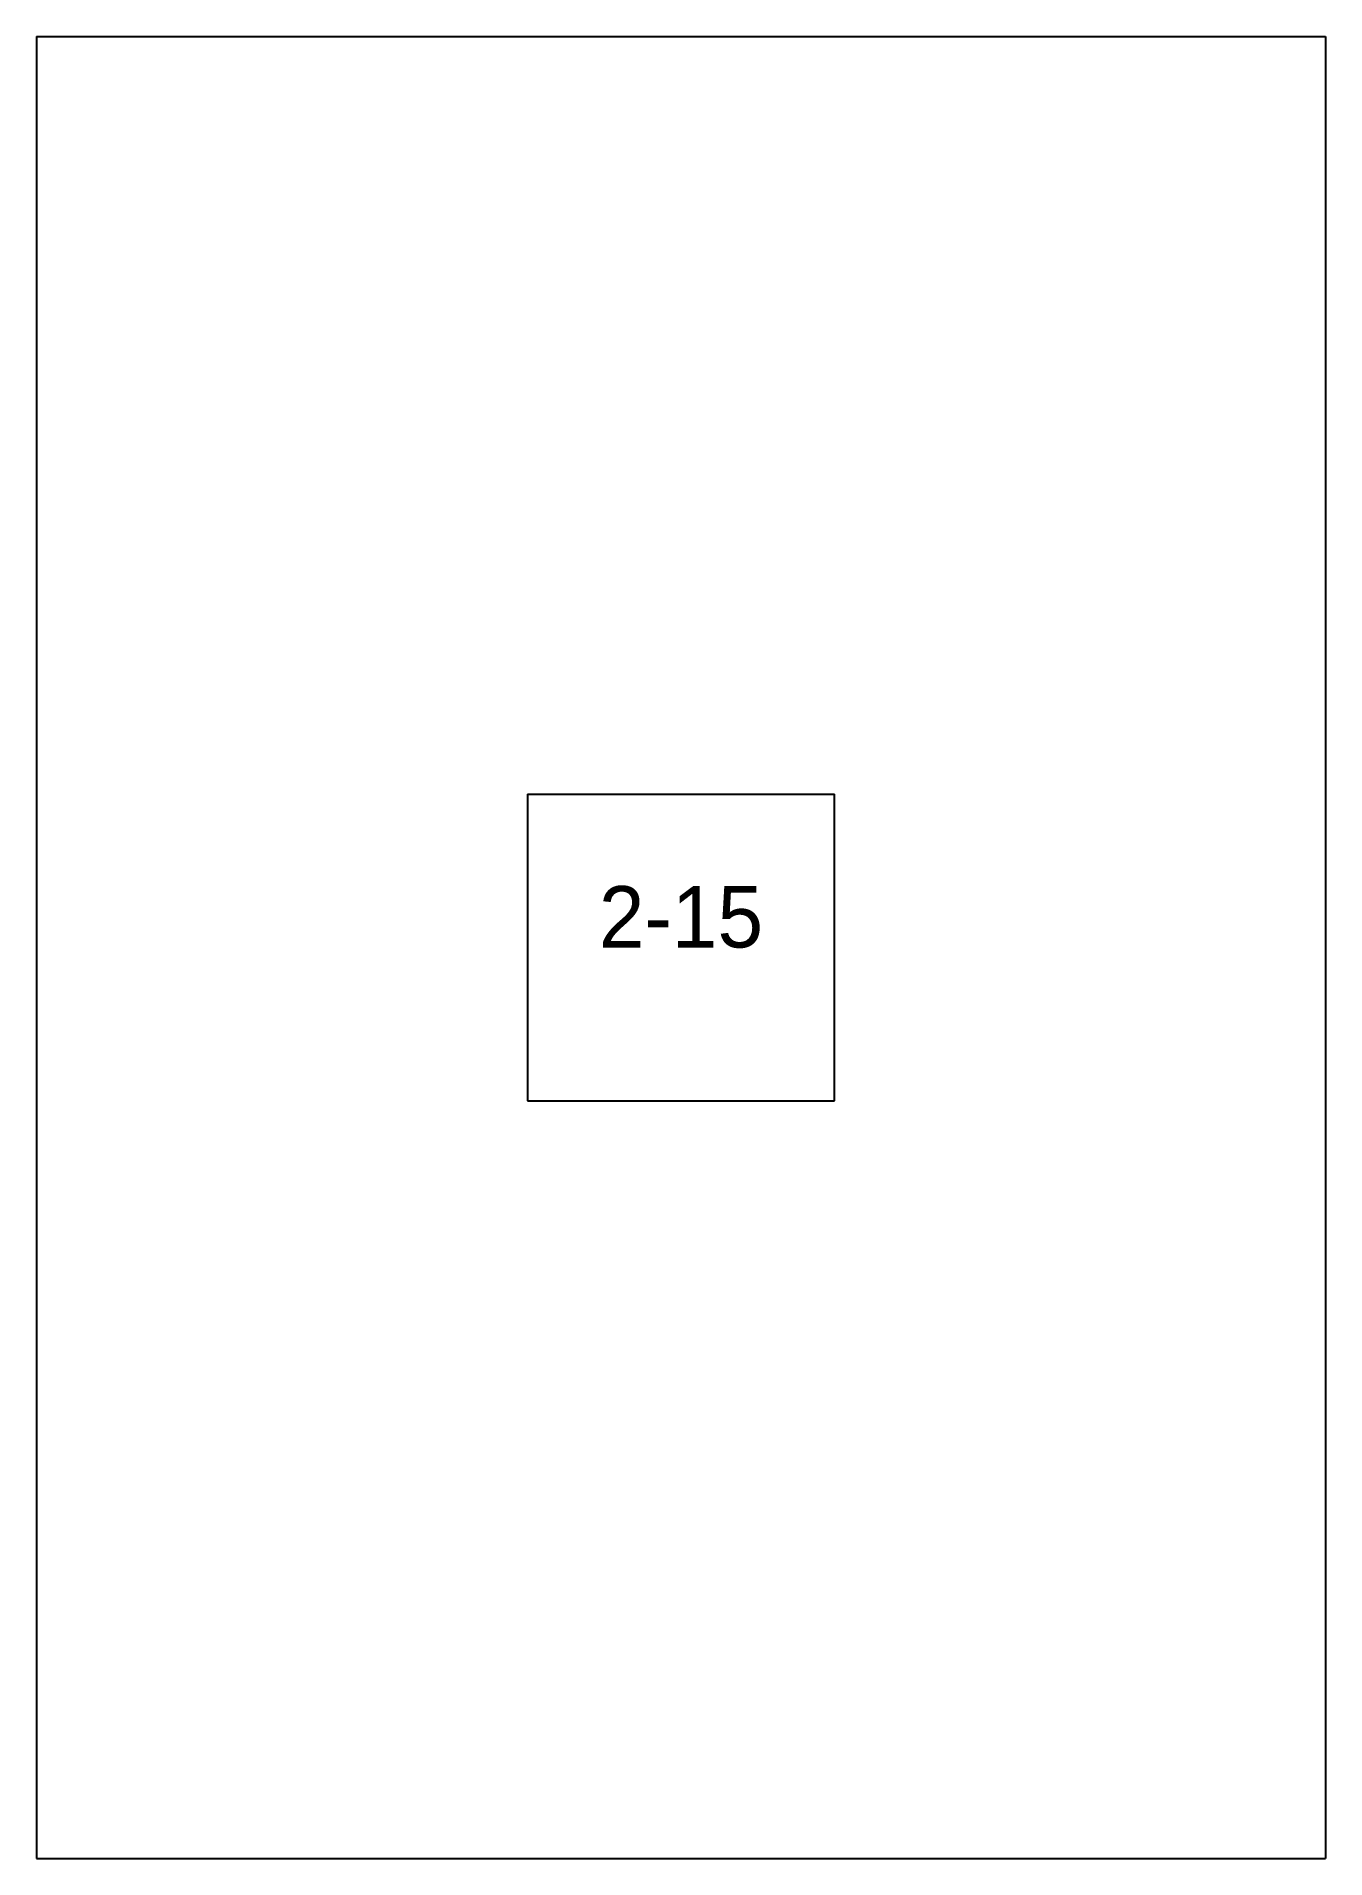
# Paper-space layout 'Plan 2-15' of a CAD drawing. Header units: metres, sheet in millimetres. Extents: x 0 to 210, y 0 to 297.
# The model-space entities are those that its viewports show. They can reach past a viewport. Long polylines and large blocks are cut down to what shows.
import ezdxf
from ezdxf.enums import TextEntityAlignment as Align

# ---------------------------------------------------------------- set-up
doc = ezdxf.new("R2010")
doc.units = ezdxf.units.M
doc.layers.add('TEXTLAYER', color=7, linetype='Continuous')
doc.layers.add('VIEWPORTS', color=7, linetype='Continuous')

msp = doc.modelspace()

# ---------------------------------------------------------------- linework, layer by layer
at = {"color": 9}
for p, q in [((2940, 0), (2940, -297)), ((2940, 0), (2940, -297)), ((3150, 0), (3150, -297)), ((2730, -297), (2940, -297)), ((2730, -297), (2940, -297)), ((2940, -297), (3150, -297)), ((2940, -297), (2940, -594)), ((2940, -297), (3150, -297)), ((2940, -297), (2940, -594)), ((3150, -297), (3150, -594)), ((3020, -420.5), (3070, -420.5)), ((3020, -420.5), (3020, -470.5)), ((3070, -470.5), (3070, -420.5)), ((3020, -470.5), (3070, -470.5)), ((2730, -594), (2940, -594)), ((2730, -594), (2940, -594)), ((2940, -594), (3150, -594)), ((2940, -594), (2940, -891)), ((2940, -594), (3150, -594)), ((2940, -594), (2940, -891)), ((3150, -594), (3150, -891))]:
    msp.add_line(p, q, dxfattribs=at)

# ---------------------------------------------------------------- texts
at = {"layer": 'TEXTLAYER', "color": 1}
msp.add_text('2-15', height=10, dxfattribs=at).set_placement((3045, -445.5), align=Align.CENTER)

psp = doc.layouts.new('Plan 2-15')

# ---------------------------------------------------------------- viewports
at = {"layer": 'VIEWPORTS'}
psp.add_viewport(center=(105, 148.5), size=(210, 297), view_center_point=(3045, -445.5), view_height=297, dxfattribs=at)

doc.saveas('drawing.dxf')
